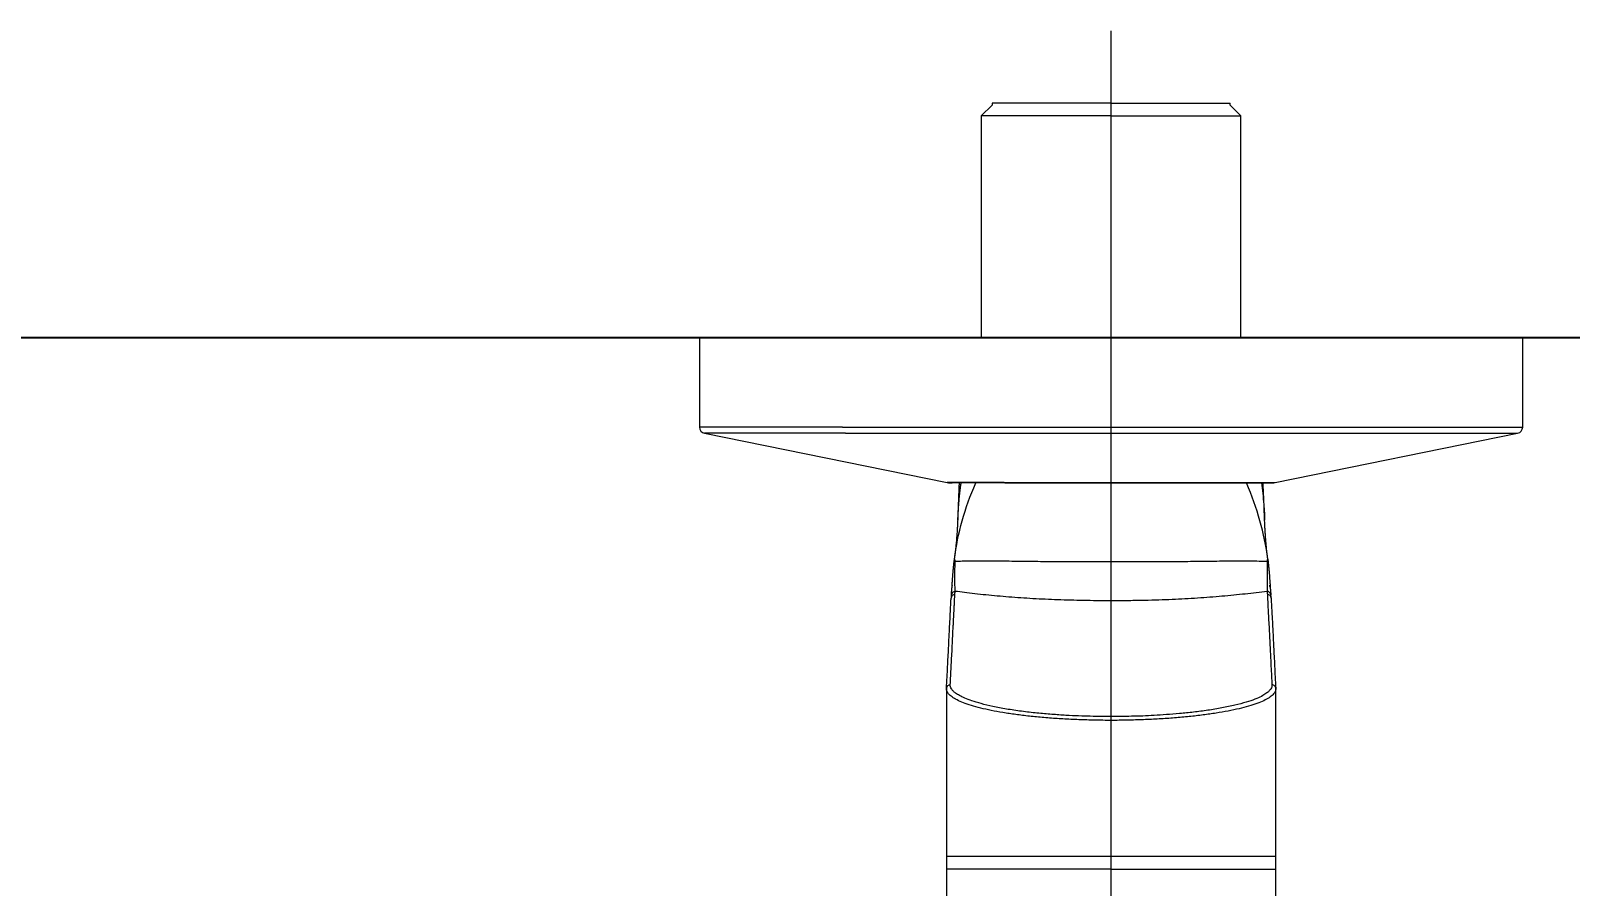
# Model space of a CAD drawing. Extents: x 19821 to 22981, y -91 to 2224.
# Drawn here: x 20530 to 20651.6, y 2014.8 to 2082.4 of the extents above; entities that cross this region are included whole.
import ezdxf

# ---------------------------------------------------------------- set-up
doc = ezdxf.new("R2010")
doc.units = 0
doc.header["$LTSCALE"] = 10
doc.header["$MEASUREMENT"] = 0
doc.header["$PDMODE"] = 3
doc.header["$PDSIZE"] = -10
doc.linetypes.add('CENTER2', pattern=[28.575, 19.05, -3.175, 3.175, -3.175])
doc.layers.get('0').update_dxf_attribs({"linetype": 'CONTINUOUS'})
doc.layers.get('DEFPOINTS').update_dxf_attribs({"linetype": 'CONTINUOUS'})
doc.layers.add('1', color=7, linetype='CONTINUOUS')
doc.layers.add('Cneter', color=1, linetype='CENTER2', lineweight=13)
doc.styles.add('Daelim Dimension', font='NanumGothic.ttf')
doc.dimstyles.new('DEFAULT', dxfattribs={"dimscale": 2, "dimtxt": 2, "dimasz": 2, "dimexe": 0, "dimexo": 2, "dimgap": 1, "dimtad": 1, "dimdec": 1, "dimzin": 9, "dimdsep": 46, "dimtxsty": 'Daelim Dimension', "dimcen": 0.5, "dimclrd": 5, "dimclre": 5, "dimclrt": 256, "dimadec": 1, "dimazin": 0, "dimtfac": 1, "dimtdec": 1, "dimtix": 1, "dimtmove": 0, "dimatfit": 3, "dimfxl": 1, "dimtolj": 1, "dimtzin": 1, "dimlwd": 9, "dimlwe": 9, "dimarcsym": 0})

# ---------------------------------------------------------------- blocks, each defined once
blk = doc.blocks.new('*D21')
at = {"color": 5, "lineweight": 9, "ltscale": 0.5, "transparency": 16777216}
for p, q in [((20557.34, 2058.17), (20490.11, 2058.17)), ((20492.11, 1903.97), (20492.11, 2050.17)), ((20557.34, 1895.97), (20490.11, 1895.97))]:
    blk.add_line(p, q, dxfattribs=at)
at = {"color": 5, "ltscale": 0.5, "transparency": 16777216}
for points in [[(20490.77, 2050.17), (20493.44, 2050.17), (20492.11, 2058.17)], [(20490.77, 1903.97), (20493.44, 1903.97), (20492.11, 1895.97)]]:
    blk.add_solid(points, dxfattribs=at)
at = {"layer": 'DEFPOINTS', "color": 0, "ltscale": 0.5, "transparency": 16777216}
for p in [(20492.11, 2058.17), (20561.34, 2058.17), (20561.34, 1895.97)]:
    blk.add_point(p, dxfattribs=at)
at = {"color": 7, "ltscale": 0.5, "transparency": 16777216, "insert": (20479.22, 1977.07), "char_height": 20, "attachment_point": 5, "rotation": 90, "style": 'Daelim Dimension'}
blk.add_mtext('\\A1;162', dxfattribs=at)

msp = doc.modelspace()

# ---------------------------------------------------------------- linework, layer by layer
at = {"ltscale": 0.5}
msp.add_line((20274.82, 2058.17), (21879.31, 2058.17), dxfattribs=at)
at = {"layer": '1', "color": 7, "linetype": 'Continuous', "lineweight": 18}
for p, q in [((20605.94, 2076.52), (20605.09, 2075.67)), ((20605.94, 2076.67), (20605.94, 2076.52)), ((20615.34, 2076.67), (20605.94, 2076.67)), ((20615.34, 2076.67), (20624.74, 2076.67)), ((20624.74, 2076.52), (20624.74, 2076.67)), ((20625.59, 2075.67), (20624.74, 2076.52)), ((20605.09, 2075.67), (20605.09, 2058.17)), ((20615.34, 2075.67), (20605.09, 2075.67)), ((20615.34, 2075.67), (20625.59, 2075.67)), ((20625.59, 2058.17), (20625.59, 2075.67)), ((20582.84, 2058.17), (20582.84, 2051.08)), ((20594.12, 2058.17), (20582.84, 2058.17)), ((20647.84, 2058.17), (20594.12, 2058.17)), ((20647.84, 2051.08), (20647.84, 2058.17)), ((20583.24, 2050.59), (20602.39, 2046.71)), ((20628.29, 2046.71), (20647.44, 2050.59)), ((20607.15, 2046.67), (20602.79, 2046.67)), ((20607.15, 2046.67), (20627.89, 2046.67)), ((20615.34, 2027.92), (20615.34, 2028.22)), ((20602.34, 2017.17), (20602.34, 2011.97)), ((20628.34, 2011.97), (20628.34, 2017.17)), ((20615.34, 2016.17), (20602.34, 2016.17)), ((20615.34, 2016.17), (20628.34, 2016.17))]:
    msp.add_line(p, q, dxfattribs=at)
at = {"layer": '1', "color": 7, "linetype": 'Continuous', "lineweight": 13}
for p, q in [((20594.12, 2051.08), (20582.84, 2051.08)), ((20594.38, 2050.59), (20583.24, 2050.59)), ((20594.12, 2051.08), (20647.84, 2051.08)), ((20594.38, 2050.59), (20647.44, 2050.59)), ((20606.89, 2046.71), (20602.39, 2046.71)), ((20606.89, 2046.71), (20628.29, 2046.71))]:
    msp.add_line(p, q, dxfattribs=at)
at = {"layer": '1', "color": 7, "linetype": 'Continuous', "lineweight": 18}
for centre, radius, start, end in [((20583.34, 2051.08), 0.5, 180, 258.5507), ((20647.34, 2051.08), 0.5, 281.4493, 0), ((20602.79, 2048.67), 2, 258.5507, 270), ((20627.89, 2048.67), 2, 270, 281.4493)]:
    msp.add_arc(centre, radius, start, end, dxfattribs=at)
at = {"layer": '1', "color": 7, "linetype": 'Continuous', "lineweight": 13}
for centre, major_axis, ratio, start_param, end_param in [((20607.15, 2048.67), (0, -2), 0.652961, 6.083357, 6.283185), ((20603.01, 2037.57), (-0.3, 0.016), 0.98182, 4.765513, 6.335959), ((20603.03, 2037.81), (-0.298, 0.035), 0.982726, 4.826644, 6.400929), ((20627.66, 2037.81), (0.298, 0.035), 0.982726, 0.000105, 1.456542), ((20602.64, 2030.44), (-0.3, 0.015), 0.98126, 4.762371, 6.335171), ((20628.04, 2030.44), (0.3, 0.015), 0.98126, 6.231199, 7.804)]:
    msp.add_ellipse(centre, major_axis=major_axis, ratio=ratio, start_param=start_param, end_param=end_param, dxfattribs=at)
at = {"layer": '1', "color": 7, "linetype": 'Continuous', "lineweight": 18}
for centre, major_axis, ratio, start_param, end_param in [((20627.68, 2037.57), (0.3, 0.016), 0.98182, 6.230412, 7.800858), ((20627.66, 2037.81), (0.298, 0.035), 0.982726, 6.165441, 6.283291)]:
    msp.add_ellipse(centre, major_axis=major_axis, ratio=ratio, start_param=start_param, end_param=end_param, dxfattribs=at)
for points, degree in [([(20602.97, 2040.66), (20603.23, 2042.69), (20603.79, 2044.69), (20604.65, 2046.67)], 3), ([(20603.34, 2046.71), (20603.22, 2043.73)], 1), ([(20604.65, 2046.67), (20604.3, 2046.67), (20604.01, 2046.67), (20603.77, 2046.67), (20603.59, 2046.67), (20603.48, 2046.67)], 5), ([(20626.03, 2046.67), (20626.38, 2046.67), (20626.68, 2046.67), (20626.91, 2046.67), (20627.09, 2046.67), (20627.2, 2046.67)], 5), ([(20627.71, 2040.66), (20627.45, 2042.69), (20626.89, 2044.69), (20626.03, 2046.67)], 3), ([(20627.47, 2043.73), (20627.34, 2046.71)], 1), ([(20603.26, 2044.64), (20603.18, 2042.1), (20602.97, 2040.74)], 2), ([(20627.71, 2040.73), (20627.5, 2042.11), (20627.43, 2044.64)], 2), ([(20602.97, 2040.66), (20602.98, 2040.63), (20602.99, 2040.57), (20603.01, 2040.5), (20603.02, 2040.47)], 3), ([(20627.67, 2040.47), (20627.67, 2040.5), (20627.69, 2040.57), (20627.7, 2040.63), (20627.71, 2040.66)], 3), ([(20602.34, 2030.44), (20602.36, 2030.75), (20602.39, 2031.34), (20602.43, 2032.17), (20602.47, 2032.93), (20602.51, 2033.65), (20602.54, 2034.31), (20602.57, 2034.92), (20602.6, 2035.5), (20602.63, 2036.02), (20602.65, 2036.49), (20602.67, 2036.9), (20602.69, 2037.26), (20602.7, 2037.47), (20602.71, 2037.57)], 3), ([(20602.73, 2037.85), (20602.71, 2037.59)], 1), ([(20603.01, 2037.86), (20603.01, 2037.89), (20603.01, 2037.95), (20603.02, 2038.03), (20603.02, 2038.08), (20603.03, 2038.11)], 3), ([(20627.66, 2038.11), (20627.38, 2038.07), (20626.81, 2038), (20625.93, 2037.9), (20625.03, 2037.8), (20624.1, 2037.72), (20623.15, 2037.64), (20622.17, 2037.57), (20621.18, 2037.51), (20620.16, 2037.46), (20619.11, 2037.42), (20617.99, 2037.39), (20616.75, 2037.37), (20615.83, 2037.36), (20615.34, 2037.36)], 3), ([(20627.66, 2038.11), (20627.66, 2038.08), (20627.66, 2038.03), (20627.67, 2037.95), (20627.68, 2037.89), (20627.68, 2037.86)], 3), ([(20627.98, 2037.59), (20627.95, 2037.85)], 1), ([(20627.97, 2037.61), (20627.97, 2037.6), (20627.98, 2037.58), (20627.98, 2037.57)], 3), ([(20627.98, 2037.57), (20627.98, 2037.42), (20628, 2037.11), (20628.02, 2036.66), (20628.05, 2036.15), (20628.08, 2035.61), (20628.11, 2035.03), (20628.14, 2034.4), (20628.17, 2033.73), (20628.21, 2033), (20628.25, 2032.21), (20628.29, 2031.36), (20628.32, 2030.75), (20628.34, 2030.44)], 3), ([(20602.34, 2030.5), (20602.34, 2017.17)], 1), ([(20615.34, 2028.22), (20615.07, 2028.22), (20614.53, 2028.22), (20613.72, 2028.24), (20612.79, 2028.27), (20611.78, 2028.31), (20610.67, 2028.39), (20609.49, 2028.49), (20608.27, 2028.63), (20607.06, 2028.81), (20605.97, 2029.02), (20605.05, 2029.24), (20604.33, 2029.46), (20603.77, 2029.67), (20603.35, 2029.88), (20603.05, 2030.07), (20602.85, 2030.24), (20602.72, 2030.42), (20602.65, 2030.58), (20602.64, 2030.69), (20602.64, 2030.73)], 3), ([(20628.04, 2030.73), (20628.04, 2030.68), (20628.03, 2030.58), (20627.96, 2030.42), (20627.82, 2030.23), (20627.59, 2030.04), (20627.23, 2029.82), (20626.72, 2029.59), (20626.03, 2029.35), (20625.14, 2029.12), (20624.1, 2028.9), (20622.98, 2028.71), (20621.85, 2028.56), (20620.74, 2028.45), (20619.7, 2028.37), (20618.72, 2028.31), (20617.84, 2028.26), (20616.96, 2028.24), (20616.09, 2028.22), (20615.58, 2028.22), (20615.34, 2028.22)], 3), ([(20628.34, 2017.17), (20628.34, 2030.5)], 1)]:
    msp.add_open_spline(points, degree=degree, dxfattribs=at)
at = {"layer": '1', "color": 7, "linetype": 'Continuous', "lineweight": 13}
for points, knots in [([(20603.48, 2046.67), (20603.47, 2046.65), (20603.47, 2046.61), (20603.46, 2046.55), (20603.45, 2046.48), (20603.44, 2046.42), (20603.43, 2046.36), (20603.42, 2046.3), (20603.41, 2046.23), (20603.41, 2046.17), (20603.4, 2046.1), (20603.39, 2046.04), (20603.38, 2045.97), (20603.37, 2045.9), (20603.37, 2045.84), (20603.36, 2045.77), (20603.35, 2045.7), (20603.34, 2045.63), (20603.34, 2045.57), (20603.33, 2045.5), (20603.32, 2045.43), (20603.32, 2045.36), (20603.31, 2045.29), (20603.31, 2045.22), (20603.3, 2045.14), (20603.29, 2045.07), (20603.29, 2045), (20603.28, 2044.93), (20603.28, 2044.86), (20603.27, 2044.78), (20603.27, 2044.71), (20603.26, 2044.63), (20603.26, 2044.56), (20603.25, 2044.48), (20603.25, 2044.41), (20603.25, 2044.34), (20603.24, 2044.3), (20603.24, 2044.28)], [0, 0, 0, 0, 0.02587, 0.051911, 0.078123, 0.104507, 0.131063, 0.157792, 0.184693, 0.211767, 0.239013, 0.266433, 0.294027, 0.321794, 0.349735, 0.37785, 0.406139, 0.434604, 0.463243, 0.492057, 0.521046, 0.550211, 0.579552, 0.609069, 0.638762, 0.668632, 0.698678, 0.728901, 0.7593, 0.789878, 0.820632, 0.851564, 0.882674, 0.913961, 0.945427, 0.977071, 1, 1, 1, 1]), ([(20627.21, 2046.67), (20627.25, 2046.39), (20627.29, 2046.11), (20627.35, 2045.55), (20627.37, 2045.26), (20627.41, 2044.75), (20627.43, 2044.52), (20627.44, 2044.28)], [0, 0, 0, 0, 0.35461, 0.35461, 0.70922, 0.70922, 1, 1, 1, 1]), ([(20615.34, 2040.43), (20615.01, 2040.43), (20614.37, 2040.43), (20613.44, 2040.43), (20612.55, 2040.43), (20611.67, 2040.44), (20610.81, 2040.44), (20609.97, 2040.45), (20609.13, 2040.46), (20608.31, 2040.47), (20607.49, 2040.48), (20606.69, 2040.49), (20605.92, 2040.49), (20605.21, 2040.49), (20604.56, 2040.49), (20603.98, 2040.49), (20603.47, 2040.48), (20603.16, 2040.47), (20603.02, 2040.47)], [0, 0, 0, 0, 0.07498, 0.145321, 0.213751, 0.281094, 0.348037, 0.41491, 0.481697, 0.548371, 0.61494, 0.681819, 0.748103, 0.810346, 0.866249, 0.916333, 0.962718, 1, 1, 1, 1]), ([(20627.67, 2040.47), (20627.63, 2040.47), (20627.36, 2040.48), (20626.83, 2040.48), (20626.07, 2040.49), (20625.29, 2040.49), (20624.49, 2040.49), (20623.69, 2040.48), (20622.87, 2040.47), (20622.04, 2040.46), (20621.2, 2040.45), (20620.34, 2040.45), (20619.47, 2040.44), (20618.55, 2040.44), (20617.57, 2040.43), (20616.5, 2040.43), (20615.74, 2040.43), (20615.34, 2040.43)], [0, 0, 0, 0, 0.008154, 0.072458, 0.140212, 0.208194, 0.275853, 0.343474, 0.41115, 0.478832, 0.546484, 0.614303, 0.682984, 0.75328, 0.827757, 0.909178, 1, 1, 1, 1]), ([(20602.64, 2030.73), (20602.65, 2030.97), (20602.68, 2031.43), (20602.71, 2032.13), (20602.75, 2032.83), (20602.78, 2033.38), (20602.8, 2033.82), (20602.82, 2034.2), (20602.84, 2034.71), (20602.87, 2035.23), (20602.9, 2035.73), (20602.92, 2036.29), (20602.95, 2036.76), (20602.97, 2037.12), (20602.97, 2037.28), (20602.98, 2037.43), (20602.99, 2037.56), (20602.99, 2037.67), (20603, 2037.77), (20603, 2037.84), (20603.01, 2037.86)], [0, 0, 0, 0, 0.098064, 0.196128, 0.294192, 0.392255, 0.425482, 0.479435, 0.554114, 0.640925, 0.696963, 0.766248, 0.872674, 0.896766, 0.91889, 0.939046, 0.957234, 0.973456, 0.987712, 1, 1, 1, 1]), ([(20615.34, 2027.92), (20615.13, 2027.92), (20614.91, 2027.92), (20614.49, 2027.93), (20614.27, 2027.93), (20613.63, 2027.94), (20613.21, 2027.96), (20612.37, 2027.99), (20611.95, 2028.01), (20611.13, 2028.06), (20610.73, 2028.08), (20609.94, 2028.15), (20609.55, 2028.18), (20608.8, 2028.26), (20608.43, 2028.3), (20607.72, 2028.39), (20607.38, 2028.44), (20606.72, 2028.55), (20606.4, 2028.6), (20605.8, 2028.72), (20605.52, 2028.78), (20604.98, 2028.91), (20604.72, 2028.98), (20604.25, 2029.11), (20604.03, 2029.18), (20603.63, 2029.33), (20603.45, 2029.4), (20603.13, 2029.55), (20602.99, 2029.63), (20602.75, 2029.79), (20602.65, 2029.87), (20602.49, 2030.03), (20602.43, 2030.11), (20602.37, 2030.23), (20602.36, 2030.27), (20602.35, 2030.31)], [0, 0, 0, 0, 0.032332, 0.032332, 0.064664, 0.064664, 0.129328, 0.129328, 0.193993, 0.193993, 0.258657, 0.258657, 0.323321, 0.323321, 0.387985, 0.387985, 0.45265, 0.45265, 0.517314, 0.517314, 0.581978, 0.581978, 0.646642, 0.646642, 0.711307, 0.711307, 0.775971, 0.775971, 0.840635, 0.840635, 0.905299, 0.905299, 0.969964, 0.969964, 1, 1, 1, 1]), ([(20628.33, 2030.31), (20628.32, 2030.27), (20628.31, 2030.23), (20628.25, 2030.11), (20628.19, 2030.03), (20628.03, 2029.87), (20627.93, 2029.79), (20627.69, 2029.63), (20627.55, 2029.55), (20627.23, 2029.4), (20627.05, 2029.33), (20626.65, 2029.18), (20626.43, 2029.11), (20625.96, 2028.98), (20625.71, 2028.91), (20625.17, 2028.78), (20624.88, 2028.72), (20624.28, 2028.6), (20623.96, 2028.55), (20623.3, 2028.44), (20622.96, 2028.39), (20622.25, 2028.3), (20621.88, 2028.26), (20621.13, 2028.18), (20620.74, 2028.15), (20619.95, 2028.08), (20619.55, 2028.06), (20618.73, 2028.01), (20618.31, 2027.99), (20617.47, 2027.96), (20617.05, 2027.94), (20616.41, 2027.93), (20616.2, 2027.93), (20615.77, 2027.92), (20615.56, 2027.92), (20615.34, 2027.92)], [0, 0, 0, 0, 0.030036, 0.030036, 0.094701, 0.094701, 0.159365, 0.159365, 0.224029, 0.224029, 0.288693, 0.288693, 0.353358, 0.353358, 0.418022, 0.418022, 0.482686, 0.482686, 0.54735, 0.54735, 0.612015, 0.612015, 0.676679, 0.676679, 0.741343, 0.741343, 0.806007, 0.806007, 0.870672, 0.870672, 0.935336, 0.935336, 0.967668, 0.967668, 1, 1, 1, 1]), ([(20615.34, 2017.17), (20614.91, 2017.17), (20614.48, 2017.17), (20613.63, 2017.17), (20613.21, 2017.17), (20612.37, 2017.17), (20611.95, 2017.17), (20611.13, 2017.17), (20610.73, 2017.17), (20609.94, 2017.17), (20609.55, 2017.17), (20608.8, 2017.17), (20608.43, 2017.17), (20607.72, 2017.17), (20607.38, 2017.17), (20606.72, 2017.17), (20606.4, 2017.17), (20605.8, 2017.17), (20605.52, 2017.17), (20604.98, 2017.17), (20604.72, 2017.17), (20604.25, 2017.17), (20604.03, 2017.17), (20603.63, 2017.17), (20603.45, 2017.17), (20603.13, 2017.17), (20602.99, 2017.17), (20602.75, 2017.17), (20602.65, 2017.17), (20602.49, 2017.17), (20602.43, 2017.17), (20602.35, 2017.17), (20602.34, 2017.17), (20602.34, 2017.17)], [0, 0, 0, 0, 0.0625, 0.0625, 0.125, 0.125, 0.1875, 0.1875, 0.25, 0.25, 0.3125, 0.3125, 0.375, 0.375, 0.4375, 0.4375, 0.5, 0.5, 0.5625, 0.5625, 0.625, 0.625, 0.6875, 0.6875, 0.75, 0.75, 0.8125, 0.8125, 0.875, 0.875, 0.9375, 0.9375, 1, 1, 1, 1]), ([(20628.34, 2017.17), (20628.34, 2017.17), (20628.33, 2017.17), (20628.25, 2017.17), (20628.19, 2017.17), (20628.03, 2017.17), (20627.93, 2017.17), (20627.69, 2017.17), (20627.55, 2017.17), (20627.23, 2017.17), (20627.05, 2017.17), (20626.65, 2017.17), (20626.43, 2017.17), (20625.96, 2017.17), (20625.71, 2017.17), (20625.17, 2017.17), (20624.88, 2017.17), (20624.28, 2017.17), (20623.96, 2017.17), (20623.3, 2017.17), (20622.96, 2017.17), (20622.25, 2017.17), (20621.88, 2017.17), (20621.13, 2017.17), (20620.74, 2017.17), (20619.95, 2017.17), (20619.55, 2017.17), (20618.73, 2017.17), (20618.31, 2017.17), (20617.47, 2017.17), (20617.05, 2017.17), (20616.2, 2017.17), (20615.77, 2017.17), (20615.34, 2017.17)], [0, 0, 0, 0, 0.0625, 0.0625, 0.125, 0.125, 0.1875, 0.1875, 0.25, 0.25, 0.3125, 0.3125, 0.375, 0.375, 0.4375, 0.4375, 0.5, 0.5, 0.5625, 0.5625, 0.625, 0.625, 0.6875, 0.6875, 0.75, 0.75, 0.8125, 0.8125, 0.875, 0.875, 0.9375, 0.9375, 1, 1, 1, 1])]:
    msp.add_open_spline(points, degree=3, knots=knots, dxfattribs=at)
at = {"layer": '1', "color": 7, "linetype": 'Continuous', "lineweight": 18}
for points, degree, knots in [([(20615.34, 2046.67), (20614.68, 2046.67), (20613.37, 2046.67), (20611.4, 2046.67), (20608.95, 2046.67), (20606.88, 2046.67), (20605.63, 2046.67), (20604.95, 2046.67), (20604.65, 2046.67)], 5, [0, 0, 0, 0, 0, 0, 0.25, 0.5, 0.75, 1, 1, 1, 1, 1, 1]), ([(20615.34, 2046.67), (20616, 2046.67), (20617.32, 2046.67), (20619.28, 2046.67), (20621.73, 2046.67), (20623.8, 2046.67), (20625.06, 2046.67), (20625.73, 2046.67), (20626.03, 2046.67)], 5, [0, 0, 0, 0, 0, 0, 0.25, 0.5, 0.75, 1, 1, 1, 1, 1, 1]), ([(20603.24, 2044.28), (20603.24, 2044.27), (20603.24, 2044.24), (20603.24, 2044.18), (20603.23, 2044.1), (20603.23, 2044.02), (20603.23, 2043.95), (20603.22, 2043.87), (20603.22, 2043.81), (20603.22, 2043.77), (20603.22, 2043.76)], 3, [0, 0, 0, 0, 0.041694, 0.191723, 0.342589, 0.494294, 0.646837, 0.800219, 0.954441, 1, 1, 1, 1]), ([(20627.44, 2044.28), (20627.44, 2044.23), (20627.45, 2044.18), (20627.45, 2044.01), (20627.46, 2043.89), (20627.46, 2043.76)], 3, [0, 0, 0, 0, 0.294901, 0.294901, 1, 1, 1, 1]), ([(20602.78, 2038.44), (20602.78, 2038.44), (20602.78, 2038.45), (20602.78, 2038.45), (20602.78, 2038.46), (20602.78, 2038.47), (20602.78, 2038.48), (20602.78, 2038.49), (20602.78, 2038.5), (20602.78, 2038.52), (20602.79, 2038.53), (20602.79, 2038.55), (20602.79, 2038.57), (20602.79, 2038.58), (20602.79, 2038.6), (20602.79, 2038.61), (20602.79, 2038.63), (20602.79, 2038.65), (20602.79, 2038.66), (20602.79, 2038.67), (20602.79, 2038.68), (20602.8, 2038.69), (20602.8, 2038.7), (20602.8, 2038.71), (20602.8, 2038.73), (20602.8, 2038.74), (20602.8, 2038.75), (20602.8, 2038.76), (20602.8, 2038.77), (20602.8, 2038.78), (20602.8, 2038.8), (20602.8, 2038.81), (20602.8, 2038.83), (20602.81, 2038.85), (20602.81, 2038.87), (20602.81, 2038.9), (20602.81, 2038.92), (20602.81, 2038.95), (20602.82, 2038.99), (20602.82, 2039.05), (20602.82, 2039.12), (20602.83, 2039.19), (20602.84, 2039.26), (20602.84, 2039.34), (20602.85, 2039.41), (20602.85, 2039.49), (20602.86, 2039.56), (20602.86, 2039.62), (20602.87, 2039.67), (20602.87, 2039.72), (20602.88, 2039.78), (20602.88, 2039.83), (20602.89, 2039.88), (20602.89, 2039.94), (20602.9, 2039.99), (20602.9, 2040.05), (20602.91, 2040.1), (20602.91, 2040.16), (20602.92, 2040.21), (20602.93, 2040.27), (20602.93, 2040.32), (20602.94, 2040.38), (20602.94, 2040.43), (20602.95, 2040.49), (20602.96, 2040.55), (20602.97, 2040.6), (20602.97, 2040.64), (20602.97, 2040.66)], 3, [0, 0, 0, 0, 0.004125, 0.008927, 0.014408, 0.020565, 0.027399, 0.034909, 0.043092, 0.051947, 0.061473, 0.073789, 0.084149, 0.092571, 0.099368, 0.109159, 0.118762, 0.126807, 0.132993, 0.139176, 0.145356, 0.151532, 0.157706, 0.163875, 0.170042, 0.176205, 0.182365, 0.188522, 0.194675, 0.200825, 0.206971, 0.216427, 0.226623, 0.237559, 0.249235, 0.261647, 0.274795, 0.288677, 0.303289, 0.337894, 0.372219, 0.406282, 0.440105, 0.47371, 0.507118, 0.540353, 0.573437, 0.596116, 0.618601, 0.640903, 0.663028, 0.684986, 0.706784, 0.728431, 0.749936, 0.771307, 0.792552, 0.81368, 0.8347, 0.855621, 0.876451, 0.897198, 0.917871, 0.93848, 0.959032, 0.979536, 1, 1, 1, 1]), ([(20603.03, 2038.11), (20603.02, 2038.17), (20603.02, 2038.35), (20603.01, 2038.76), (20603.01, 2039.28), (20603.01, 2039.86), (20603.02, 2040.28), (20603.02, 2040.47)], 3, [0, 0, 0, 0, 0.225859, 0.443528, 0.654479, 0.846311, 1, 1, 1, 1]), ([(20627.67, 2040.47), (20627.67, 2040.27), (20627.67, 2039.83), (20627.67, 2039.24), (20627.67, 2038.72), (20627.67, 2038.33), (20627.66, 2038.17), (20627.66, 2038.11)], 3, [0, 0, 0, 0, 0.156734, 0.369671, 0.575106, 0.785338, 1, 1, 1, 1]), ([(20627.71, 2040.66), (20627.71, 2040.65), (20627.71, 2040.63), (20627.72, 2040.6), (20627.72, 2040.58), (20627.72, 2040.55), (20627.73, 2040.52), (20627.73, 2040.5), (20627.73, 2040.47), (20627.74, 2040.45), (20627.74, 2040.42), (20627.74, 2040.39), (20627.74, 2040.37), (20627.75, 2040.34), (20627.75, 2040.31), (20627.75, 2040.29), (20627.76, 2040.26), (20627.76, 2040.23), (20627.76, 2040.21), (20627.76, 2040.18), (20627.77, 2040.16), (20627.77, 2040.13), (20627.77, 2040.1), (20627.78, 2040.08), (20627.78, 2040.05), (20627.78, 2040.03), (20627.78, 2040), (20627.79, 2039.97), (20627.79, 2039.95), (20627.79, 2039.92), (20627.79, 2039.9), (20627.8, 2039.87), (20627.8, 2039.85), (20627.8, 2039.82), (20627.8, 2039.79), (20627.8, 2039.77), (20627.81, 2039.74), (20627.81, 2039.72), (20627.81, 2039.69), (20627.81, 2039.67), (20627.82, 2039.64), (20627.82, 2039.58), (20627.83, 2039.5), (20627.84, 2039.38), (20627.85, 2039.26), (20627.86, 2039.14), (20627.86, 2039.05), (20627.87, 2038.98), (20627.87, 2038.94), (20627.87, 2038.89), (20627.88, 2038.84), (20627.88, 2038.8), (20627.88, 2038.76), (20627.89, 2038.71), (20627.89, 2038.67), (20627.89, 2038.63), (20627.89, 2038.59), (20627.9, 2038.55), (20627.9, 2038.51), (20627.9, 2038.48), (20627.9, 2038.45), (20627.9, 2038.44)], 3, [0, 0, 0, 0, 0.009698, 0.019405, 0.029122, 0.038851, 0.048591, 0.058345, 0.068113, 0.077895, 0.087693, 0.097508, 0.107341, 0.117192, 0.127063, 0.136954, 0.146867, 0.156801, 0.166759, 0.176741, 0.186748, 0.196781, 0.206841, 0.216929, 0.227045, 0.237191, 0.247367, 0.257575, 0.267816, 0.278089, 0.288397, 0.29874, 0.309119, 0.319535, 0.329989, 0.340481, 0.351013, 0.361586, 0.3722, 0.382856, 0.393555, 0.404299, 0.456104, 0.508622, 0.561948, 0.616175, 0.671389, 0.69516, 0.718866, 0.742512, 0.766103, 0.789645, 0.81314, 0.836595, 0.860013, 0.8834, 0.906759, 0.930095, 0.953411, 0.976711, 1, 1, 1, 1]), ([(20602.73, 2037.81), (20602.73, 2037.82), (20602.73, 2037.82), (20602.73, 2037.83), (20602.73, 2037.84), (20602.73, 2037.84), (20602.73, 2037.85), (20602.73, 2037.86), (20602.73, 2037.87), (20602.73, 2037.88), (20602.73, 2037.89), (20602.74, 2037.9), (20602.74, 2037.91), (20602.74, 2037.92), (20602.74, 2037.93), (20602.74, 2037.94), (20602.74, 2037.95), (20602.74, 2037.96), (20602.74, 2037.97), (20602.74, 2037.99), (20602.75, 2038), (20602.75, 2038.01), (20602.75, 2038.02), (20602.75, 2038.04), (20602.75, 2038.05), (20602.75, 2038.07), (20602.75, 2038.09), (20602.76, 2038.12), (20602.76, 2038.14), (20602.76, 2038.17), (20602.76, 2038.2), (20602.76, 2038.23), (20602.77, 2038.27), (20602.77, 2038.3), (20602.77, 2038.33), (20602.77, 2038.37), (20602.78, 2038.4), (20602.78, 2038.43), (20602.78, 2038.44)], 3, [0, 0, 0, 0, 0.021119, 0.042235, 0.063351, 0.084466, 0.105583, 0.126703, 0.147826, 0.168954, 0.190088, 0.211229, 0.232378, 0.253536, 0.274705, 0.295885, 0.317079, 0.338286, 0.359508, 0.380747, 0.402003, 0.423278, 0.444572, 0.465887, 0.487225, 0.508585, 0.549692, 0.590743, 0.631747, 0.672711, 0.713645, 0.754555, 0.795451, 0.836341, 0.877232, 0.918134, 0.959054, 1, 1, 1, 1]), ([(20627.9, 2038.44), (20627.9, 2038.43), (20627.9, 2038.42), (20627.91, 2038.4), (20627.91, 2038.39), (20627.91, 2038.37), (20627.91, 2038.35), (20627.91, 2038.33), (20627.91, 2038.32), (20627.91, 2038.3), (20627.91, 2038.28), (20627.92, 2038.27), (20627.92, 2038.25), (20627.92, 2038.23), (20627.92, 2038.22), (20627.92, 2038.2), (20627.92, 2038.19), (20627.92, 2038.17), (20627.92, 2038.16), (20627.92, 2038.14), (20627.93, 2038.13), (20627.93, 2038.11), (20627.93, 2038.1), (20627.93, 2038.09), (20627.93, 2038.07), (20627.93, 2038.06), (20627.93, 2038.03), (20627.94, 2038.01), (20627.94, 2037.98), (20627.94, 2037.96), (20627.94, 2037.94), (20627.94, 2037.92), (20627.95, 2037.9), (20627.95, 2037.88), (20627.95, 2037.86), (20627.95, 2037.84), (20627.95, 2037.83), (20627.95, 2037.82), (20627.96, 2037.81)], 3, [0, 0, 0, 0, 0.020603, 0.041201, 0.061795, 0.082385, 0.102974, 0.123561, 0.144148, 0.164736, 0.185326, 0.205919, 0.226516, 0.247119, 0.267727, 0.288343, 0.308968, 0.329602, 0.350246, 0.370902, 0.391571, 0.412253, 0.432949, 0.453662, 0.474391, 0.495137, 0.537494, 0.579769, 0.621971, 0.664109, 0.706192, 0.74823, 0.790231, 0.832204, 0.874158, 0.916103, 0.958048, 1, 1, 1, 1]), ([(20615.34, 2037.36), (20614.95, 2037.36), (20614.2, 2037.37), (20613.15, 2037.38), (20612.13, 2037.41), (20611.13, 2037.44), (20610.14, 2037.48), (20609.17, 2037.53), (20608.21, 2037.59), (20607.27, 2037.66), (20606.35, 2037.74), (20605.46, 2037.82), (20604.57, 2037.92), (20603.74, 2038.02), (20603.26, 2038.08), (20603.03, 2038.11)], 3, [0, 0, 0, 0, 0.07692, 0.153843, 0.230767, 0.30769, 0.384613, 0.461537, 0.53846, 0.615383, 0.692307, 0.76923, 0.846153, 0.923077, 1, 1, 1, 1]), ([(20627.68, 2037.86), (20627.68, 2037.85), (20627.68, 2037.81), (20627.68, 2037.74), (20627.69, 2037.67), (20627.69, 2037.59), (20627.7, 2037.51), (20627.7, 2037.42), (20627.71, 2037.32), (20627.71, 2037.21), (20627.72, 2037.09), (20627.72, 2036.97), (20627.74, 2036.67), (20627.76, 2036.23), (20627.79, 2035.6), (20627.83, 2034.95), (20627.86, 2034.23), (20627.89, 2033.61), (20627.93, 2032.93), (20627.96, 2032.23), (20628, 2031.45), (20628.03, 2030.96), (20628.04, 2030.73)], 3, [0, 0, 0, 0, 0.007919, 0.016856, 0.02681, 0.037781, 0.049769, 0.062774, 0.076797, 0.091838, 0.107896, 0.124972, 0.143066, 0.234687, 0.307705, 0.408922, 0.510139, 0.611356, 0.66989, 0.793792, 0.906481, 1, 1, 1, 1]), ([(20602.35, 2030.31), (20602.35, 2030.31), (20602.35, 2030.31), (20602.34, 2030.36), (20602.34, 2030.4), (20602.34, 2030.44)], 3, [0, 0, 0, 0, 0.066294, 0.066294, 1, 1, 1, 1]), ([(20628.34, 2030.44), (20628.34, 2030.4), (20628.34, 2030.36), (20628.33, 2030.31), (20628.33, 2030.31), (20628.33, 2030.31)], 3, [0, 0, 0, 0, 0.933706, 0.933706, 1, 1, 1, 1])]:
    msp.add_open_spline(points, degree=degree, knots=knots, dxfattribs=at)
at = {"layer": '1', "color": 7, "linetype": 'Continuous', "lineweight": 13}
for points in [[(20602.78, 2038.44), (20602.79, 2038.49), (20602.8, 2038.54), (20602.81, 2038.59)], [(20627.9, 2038.44), (20627.89, 2038.49), (20627.88, 2038.54), (20627.87, 2038.59)]]:
    msp.add_open_spline(points, degree=3, dxfattribs=at)
at = {"layer": 'Cneter', "lineweight": 5, "ltscale": 0.5}
msp.add_line((20615.34, 1988.89), (20615.34, 2082.38), dxfattribs=at)

# ---------------------------------------------------------------- dimensions: what is measured, and where the dimension line sits
at = {"color": 5, "ltscale": 0.5}
dim = msp.add_linear_dim(base=(20492.11, 2058.17), p1=(20561.34, 1895.97), p2=(20561.34, 2058.17), angle=90, dimstyle='DEFAULT', override={"dimtxt": 10, "dimasz": 4, "dimexe": 1, "dimdec": 0, "dimclrt": 7}, dxfattribs=at)
dim.commit()
dim.dimension.update_dxf_attribs({"geometry": '*D21', "text_midpoint": (20479.22, 1977.07)})

doc.saveas('drawing.dxf')
